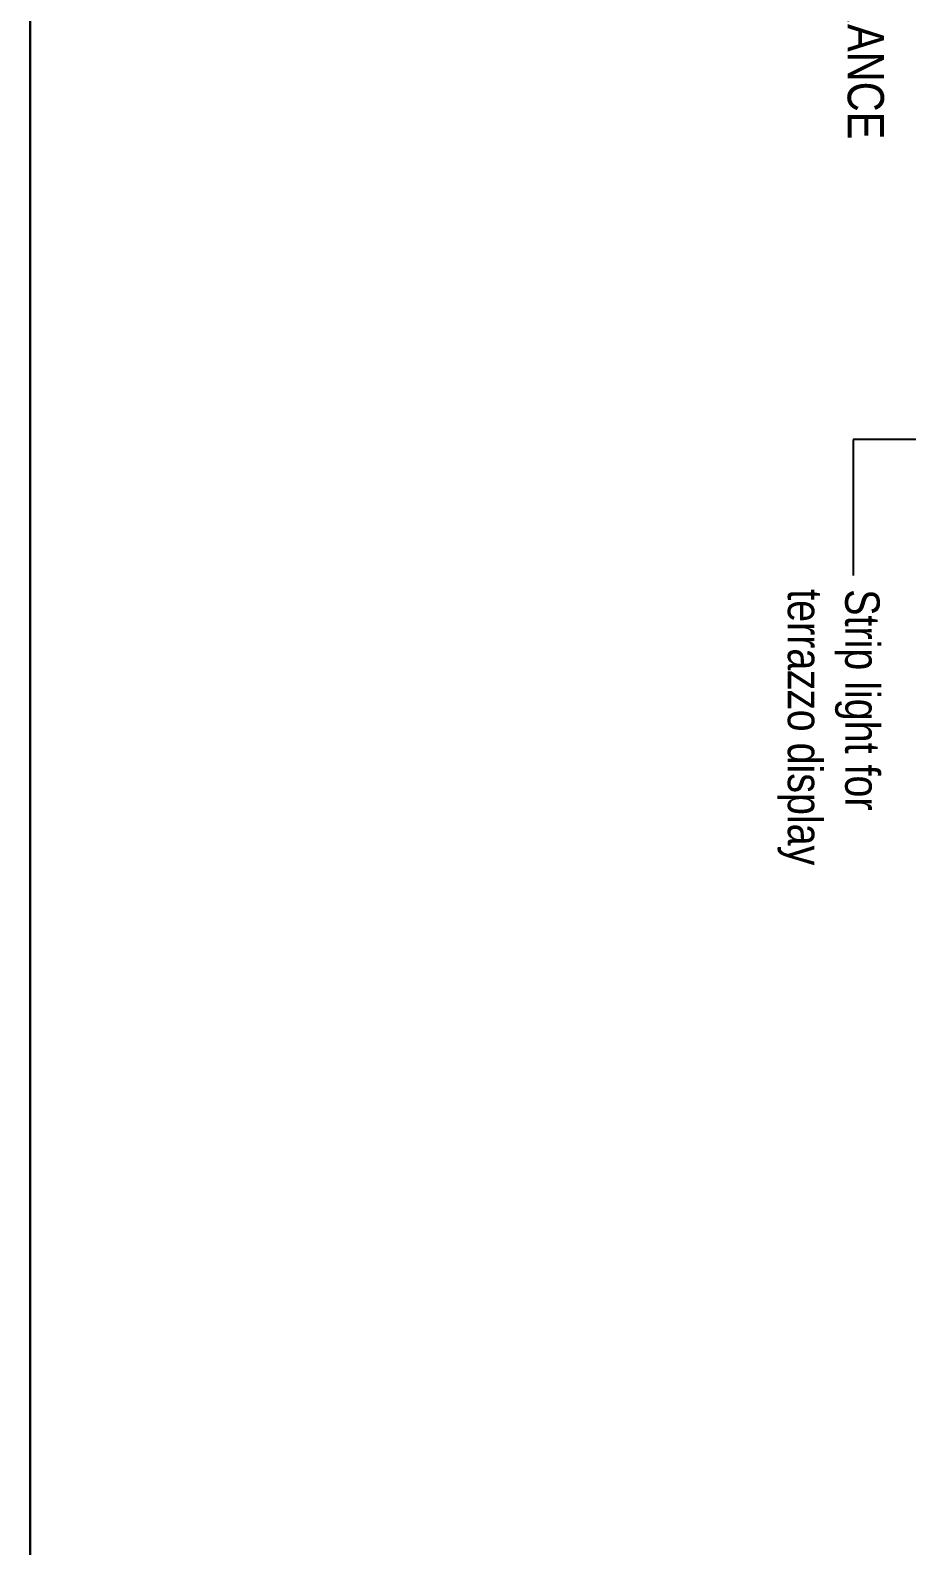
# Model space of a CAD drawing. Header units: inches. Extents: x -109431 to 29005, y -34715 to -1756.
# Drawn here: x -51678 to -51554.2, y -12238.3 to -12024.3 of the extents above; entities that cross this region are included whole.
import ezdxf

# ---------------------------------------------------------------- set-up
doc = ezdxf.new("R2010")
doc.units = ezdxf.units.IN
doc.header["$LTSCALE"] = 0.05
doc.header["$MEASUREMENT"] = 0
doc.layers.add('Electrical text & dimension', color=140, linetype='Continuous', lineweight=9)
doc.layers.add('FURNITURE', color=1, linetype='Continuous', lineweight=18)
doc.layers.add('Flooring Layout', color=7, linetype='Continuous')
doc.layers.add('text', color=4, linetype='Continuous')
doc.styles.add('1MMOF3-32', font='ARIALN.TTF', dxfattribs={"height": 4.86})
doc.styles.add('4MMOF3-8', font='ARIALN.TTF', dxfattribs={"height": 5.12})
doc.styles.add('9-128OF1-4', font='ARIALN.TTF', dxfattribs={"height": 3.0792})
doc.dimstyles.new('DIM 1-4', dxfattribs={"dimtxt": 3.0792, "dimasz": 1.82, "dimexe": 1.82, "dimexo": 0, "dimgap": 0.09, "dimtad": 0, "dimzin": 0, "dimdsep": 46, "dimlunit": 4, "dimtxsty": '9-128OF1-4', "dimblk": 'ARCHTICK', "dimcen": 1.8125, "dimdle": 1.82, "dimclrd": 8, "dimclre": 8, "dimadec": 0, "dimazin": 0, "dimtfac": 1, "dimtofl": 0, "dimtmove": 0, "dimatfit": 3, "dimldrblk": 'OPEN90', "dimfxl": 1, "dimtolj": 1, "dimtzin": 0, "dimlwd": -1, "dimarcsym": 0})

# ---------------------------------------------------------------- blocks, each defined once
blk = doc.blocks.new('_ArchTick')
at = {"color": 0, "const_width": 0.15}
blk.add_lwpolyline([(-0.5, -0.5), (0.5, 0.5)], dxfattribs=at)
blk = doc.blocks.new('_Open90')
at = {"color": 0, "linetype": 'ByBlock', "lineweight": -2}
for p, q in [((0, 0), (-1, 0)), ((-0.5, 0.5), (0, 0)), ((0, 0), (-0.5, -0.5))]:
    blk.add_line(p, q, dxfattribs=at)

msp = doc.modelspace()

# ---------------------------------------------------------------- texts
at = {"layer": 'Electrical text & dimension', "ltscale": 50, "insert": (-51558.06573, -12103.21412), "char_height": 4.86, "attachment_point": 1, "rotation": 270, "style": '1MMOF3-32'}
msp.add_mtext_dynamic_manual_height_columns('{\\C30;\\c2254834;Strip light for\\Pterrazzo display}', width=250.4249093, gutter_width=15.396, heights=[0], dxfattribs=at)
at = {"layer": 'text', "ltscale": 50, "insert": (-51560.05323, -12007.45289), "char_height": 5.12, "attachment_point": 4, "rotation": 270, "style": '4MMOF3-8', "bg_fill": 2}
msp.add_mtext_dynamic_manual_height_columns('ENTRANCE', width=56.1013147, gutter_width=15.396, heights=[26.39219], dxfattribs=at)

# ---------------------------------------------------------------- leaders
at = {"layer": 'Flooring Layout', "ltscale": 50}
msp.add_leader([(-51539.52542, -12082.08435), (-51561.7902, -12082.08435), (-51561.7902, -12101.2576)], dimstyle='DIM 1-4', override={"dimgap": 0.09, "dimtad": 0, "dimfxl": 0.1875, "dimtfill": 1, "dimarcsym": 1}, dxfattribs=at)

# ---------------------------------------------------------------- next in the draw order: linework, layer by layer
at = {"layer": 'FURNITURE', "color": 40, "lineweight": 30, "ltscale": 50, "true_color": 0xf8d731}
msp.add_lwpolyline([(-51678.00256, -11821.43125), (-50569.71833, -11821.43125), (-50569.71833, -12447.75804), (-51678.00256, -12447.75804)], close=True, dxfattribs=at)

doc.saveas('drawing.dxf')
